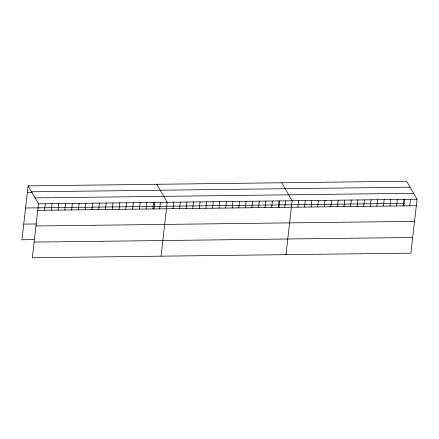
<?xml version="1.0" encoding="UTF-8"?>
<svg xmlns="http://www.w3.org/2000/svg" width="439" height="439" viewBox="0 0 439 439"><rect width="100%" height="100%" fill="white"/><g stroke="black" fill="none" stroke-linecap="round" stroke-linejoin="round"><path stroke-width="0.66" d="M28.091 185.862L38.478 203.85L32.338 257.753L410.909 253.138L417.05 199.235L406.662 181.247L28.091 185.862L21.95 239.765L34.143 239.617M44.515 210.248L45.255 203.767M51.292 210.166L52.027 203.685M58.063 210.083L58.804 203.603M64.84 210.001L65.576 203.52M71.612 209.919L72.353 203.438M78.389 209.837L79.124 203.35M85.161 209.754L85.901 203.268M91.938 209.672L92.673 203.186M98.709 209.584L99.45 203.103M105.486 209.502L106.222 203.021M112.258 209.419L112.999 202.939M119.035 209.337L119.77 202.856M125.806 209.255L126.547 202.774M132.583 209.173L133.319 202.692M139.355 209.09L140.096 202.609M146.132 209.008L146.867 202.527M152.904 208.926L153.645 202.445M153.979 209.112L154.802 201.858M159.681 208.843L160.422 202.363M161.053 256.184L167.193 202.28L156.805 184.292M173.032 208.679L173.767 202.198M179.606 208.602L180.341 202.121M186.18 208.52L186.921 202.039M192.754 208.443L193.495 201.956M199.333 208.36L200.069 201.88M205.907 208.278L206.643 201.797M212.481 208.201L213.222 201.72M219.056 208.119L219.796 201.638M225.63 208.042L226.37 201.556M232.209 207.96L232.944 201.479M238.783 207.877L239.518 201.397M245.357 207.801L246.098 201.32M251.931 207.718L252.672 201.238M258.505 207.642L259.246 201.155M265.085 207.559L265.82 201.078M271.659 207.477L272.394 200.996M278.233 207.4L278.974 200.919M278.908 207.587L279.659 200.985M284.807 207.318L285.548 200.837M285.981 254.664L292.122 200.755L281.734 182.767M297.96 207.159L298.696 200.678M304.534 207.076L305.27 200.596M311.108 206.999L311.849 200.519M317.682 206.917L318.423 200.436M324.256 206.84L324.997 200.354M330.836 206.758L331.571 200.277M337.41 206.676L338.145 200.195M343.984 206.599L344.725 200.118M350.558 206.517L351.299 200.036M357.137 206.44L357.873 199.954M363.711 206.357L364.447 199.877M370.286 206.275L371.026 199.794M376.86 206.198L377.6 199.718M383.434 206.116L384.174 199.635M390.013 206.034L390.748 199.553M396.587 205.957L397.322 199.476M403.161 205.875L403.902 199.394M403.836 206.067L404.659 198.812M409.735 205.798L410.476 199.317M31.52 191.794L410.092 187.184M27.355 192.342L32.096 192.282M35.054 197.912L413.62 193.297M38.478 203.85L417.05 199.235M25.572 207.993L404.143 203.378M37.743 210.33L416.309 205.715M23.733 224.115L36.607 223.961M35.96 225.981L414.526 221.366M34.121 242.103L412.693 237.488"/></g></svg>
